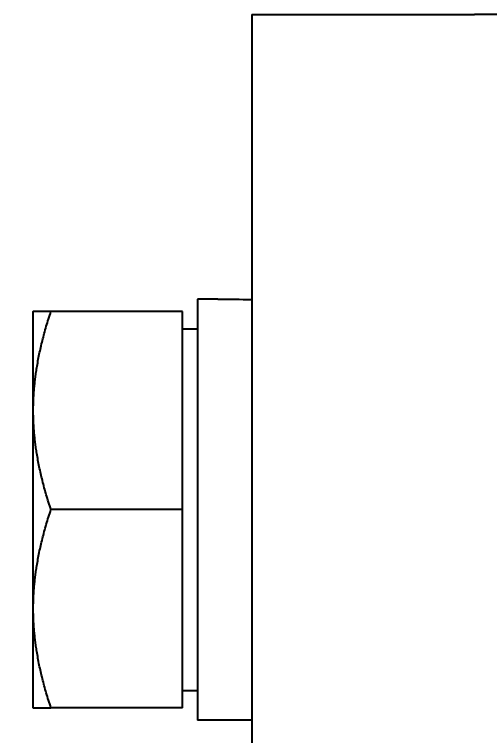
# Model space of a CAD drawing. Header units: inches. Extents: x 707 to 13003, y 909 to 9309.
# Drawn here: x 8175.65 to 8194.85, y 1620.56 to 1649.69 of the extents above; entities that cross this region are included whole.
import ezdxf

# ---------------------------------------------------------------- set-up
doc = ezdxf.new("R2010")
doc.units = ezdxf.units.IN
doc.header["$MEASUREMENT"] = 0
doc.styles.get("Standard").update_dxf_attribs({"font": 'Arial.ttf'})
doc.dimstyles.new('ISO-25', dxfattribs={"dimscale": 5, "dimtxt": 15, "dimasz": 12, "dimexe": 3, "dimexo": 3, "dimgap": 4, "dimtad": 1, "dimdsep": 46, "dimtxsty": 'Standard', "dimblk": 'OPEN30', "dimcen": 4, "dimclrd": 3, "dimclre": 3, "dimclrt": 3, "dimadec": 0, "dimazin": 0, "dimtfac": 1, "dimtmove": 0, "dimatfit": 3, "dimldrblk": 'OPEN30', "dimfxl": 1, "dimarcsym": 0})

# ---------------------------------------------------------------- blocks, each defined once
blk = doc.blocks.new('BKM-1')
at = {"color": 2}
for p, q in [((53, -69), (56, -69)), ((65, -69), (56, -69)), ((65, -69), (65, -163)), ((66.374, -80.5), (67.2, -80.5)), ((67.2, -80.5), (67.2, -97.5)), ((67.8, -81), (73.116, -81)), ((67.8, -89), (67.8, -81)), ((73.83, -85), (73.83, -81)), ((67.8, -81.7), (67.2, -81.7)), ((73.83, -93), (73.83, -85)), ((67.8, -97), (67.8, -89)), ((67.8, -89), (73.116, -89)), ((73.83, -97), (73.83, -93)), ((67.8, -96.3), (67.2, -96.3)), ((67.8, -97), (73.116, -97)), ((65, -97.5), (67.2, -97.5))]:
    blk.add_line(p, q, dxfattribs=at)
blk.add_ellipse((66.374, -89), major_axis=(-23.354, 0), ratio=0.36397, start_param=4.712389, end_param=4.771246, dxfattribs=at)
for points in [[(73.116, -81), (73.83, -81), (73.83, -81)], [(73.83, -85), (73.83, -83.144), (73.116, -81)], [(73.116, -89), (73.83, -86.856), (73.83, -85)], [(73.83, -93), (73.83, -91.144), (73.116, -89)], [(73.116, -97), (73.83, -94.856), (73.83, -93)], [(73.83, -97), (73.83, -97), (73.116, -97)]]:
    blk.add_rational_spline(points, [1, 1.0379548493, 1], degree=2, dxfattribs=at)
blk = doc.blocks.new('_Open30')
at = {"color": 0, "linetype": 'ByBlock', "lineweight": -2}
for p, q in [((-1, 0.26795), (0, 0)), ((0, 0), (-1, -0.26795)), ((0, 0), (-1, 0))]:
    blk.add_line(p, q, dxfattribs=at)
blk = doc.blocks.new('*D204')
at = {"color": 3, "lineweight": -2, "transparency": 16777216}
for p, q in [((8340.049, 4606.69), (5894.148, 4606.69)), ((5909.148, 4546.69), (5909.148, 1416.69)), ((7100.239, 1356.69), (5894.148, 1356.69))]:
    blk.add_line(p, q, dxfattribs=at)
at = {"layer": 'Defpoints', "color": 0, "transparency": 16777216}
for p in [(8355.049, 4606.69), (5909.148, 1356.69), (7115.239, 1356.69)]:
    blk.add_point(p, dxfattribs=at)
at = {"color": 3, "lineweight": -2, "transparency": 16777216, "xscale": 60, "yscale": 60, "zscale": 60}
for p, rotation in [((5909.148, 4606.69), 90), ((5909.148, 1356.69), 270)]:
    blk.add_blockref('_Open30', p, dxfattribs=dict(at, rotation=rotation))
at = {"color": 3, "transparency": 16777216, "insert": (5839.984, 2971.69), "char_height": 75, "attachment_point": 5, "rotation": 90}
blk.add_mtext('~(3250)~', dxfattribs=at)

msp = doc.modelspace()

# ---------------------------------------------------------------- block references
at = {"xscale": -1}
msp.add_blockref('BKM-1', (8250.239, 1718.69), dxfattribs=at)

# ---------------------------------------------------------------- dimensions: what is measured, and where the dimension line sits
dim = msp.add_linear_dim(base=(5909.148, 1356.69), p1=(8355.049, 4606.69), p2=(7115.239, 1356.69), angle=90, text='~(<>)~', dimstyle='ISO-25')
dim.commit()
dim.dimension.update_dxf_attribs({"geometry": '*D204', "text_midpoint": (5909.148, 2971.69), "dimtype": 160})

doc.saveas('drawing.dxf')
